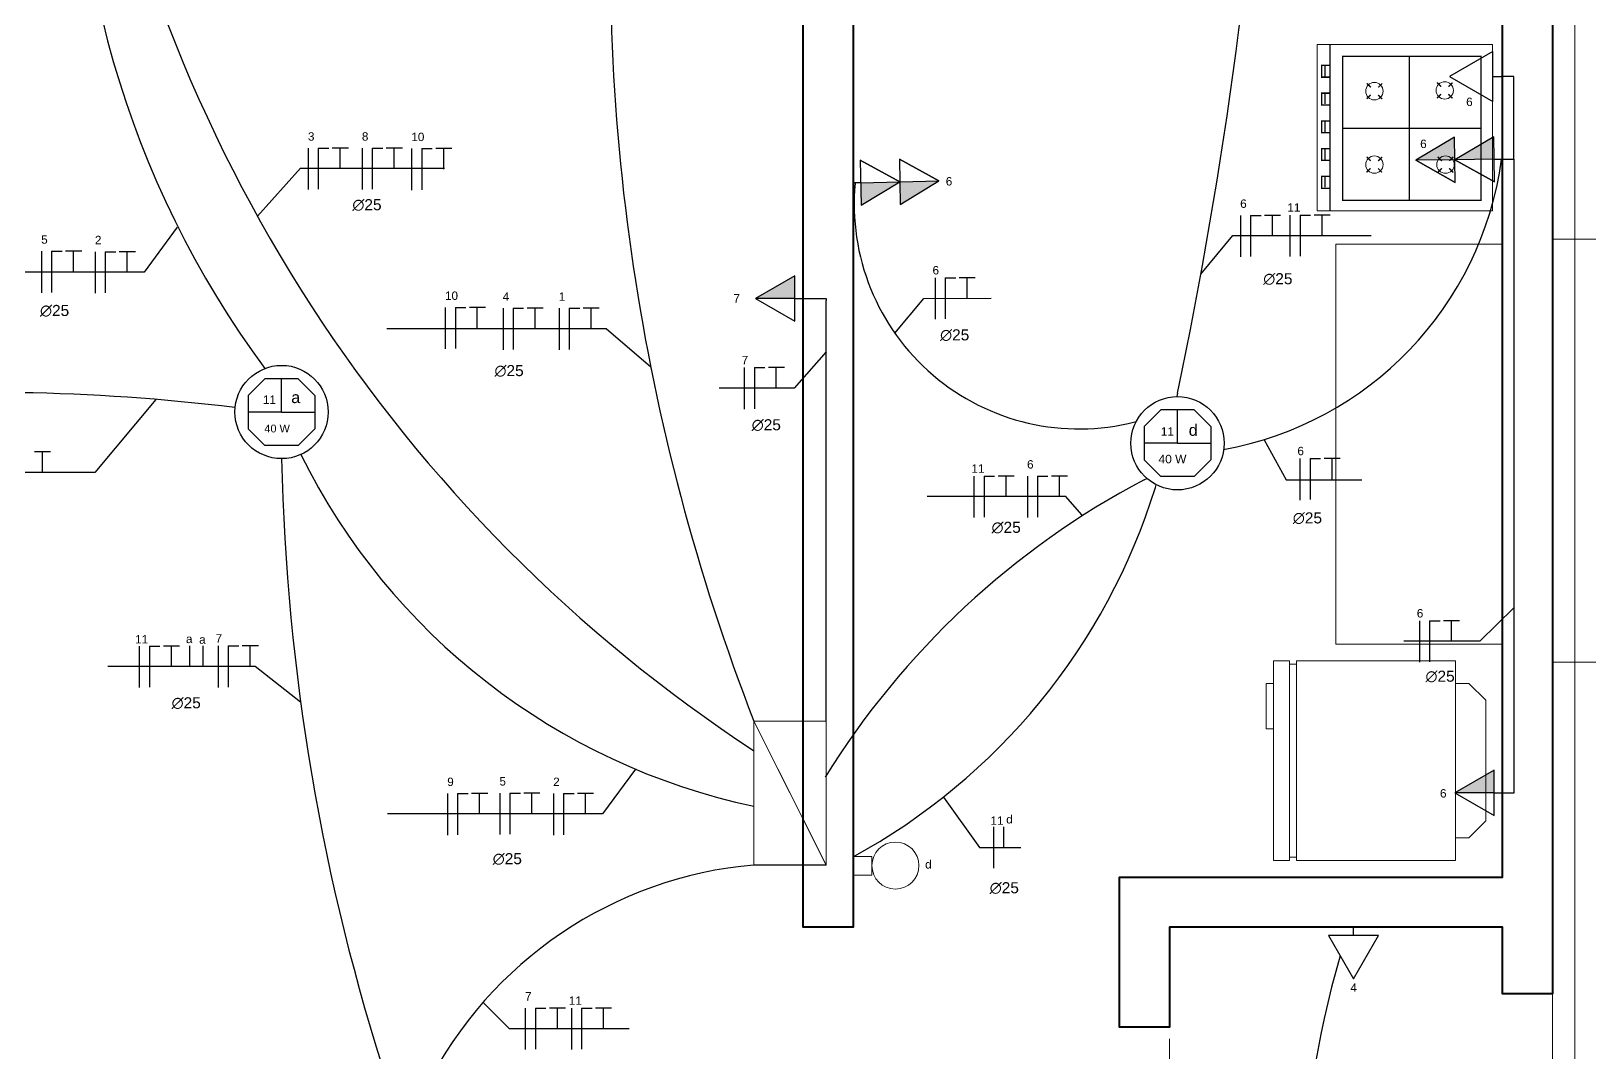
# Model space of a CAD drawing. Header units: millimetres. Extents: x 2991 to 3503, y 2795 to 2987.
# Drawn here: x 3122.227 to 3126.908, y 2822.821 to 2825.888 of the extents above; entities that cross this region are included whole.
import ezdxf
from ezdxf.enums import TextEntityAlignment as Align

# ---------------------------------------------------------------- set-up
doc = ezdxf.new("R2010")
doc.units = ezdxf.units.MM
for name, color, linetype in [('020', 4, 'Continuous'), ('ESCO_37_TOMADAS', 3, 'Continuous'), ('ILUMINAÇÃO', 3, 'Continuous'), ('PTF', 1, 'Continuous'), ('PTO', 1, 'Continuous'), ('TET', 172, 'Continuous')]:
    doc.layers.add(name, color=color, linetype=linetype)
for name, color, linetype, lineweight in [('COMPLEMENTO', 7, 'Continuous', 9), ('PISO', 252, 'Continuous', 9), ('Plarga', 7, 'Continuous', 40)]:
    doc.layers.add(name, color=color, linetype=linetype, lineweight=lineweight)
doc.styles.add('ST', font='ROMANS.SHX', dxfattribs={"height": 0.15})
doc.styles.get("Standard").update_dxf_attribs({"font": ''})
doc.styles.get('Standard').set_extended_font_data('Arial')

# ---------------------------------------------------------------- blocks, each defined once
blk = doc.blocks.new('INTERRUP SIMP 1 TC')
at = {"lineweight": 5}
for p, q in [((-5, 2.5), (-5, -2.5)), ((0, 2.5), (-5, 2.5)), ((0, 2.5), (0, -2.5)), ((0, -2.5), (-5, -2.5)), ((0, 0), (0, 0))]:
    blk.add_line(p, q, dxfattribs=at)
at = {"lineweight": 5, "ltscale": 0.5}
blk.add_circle((6.33, 0.04), 6.33, dxfattribs=at)
blk = doc.blocks.new('iv')
at = {"color": 3}
for p, q in [((-0.2, 0.1), (-0.1, 0.2)), ((-0.1, 0.2), (0.1, 0.2)), ((0.1, 0.2), (0.2, 0.1)), ((-0.2, 0.1), (-0.2, -0.1)), ((0.2, 0.1), (0.2, -0.1)), ((-0.1, -0.2), (-0.2, -0.1)), ((0.2, -0.1), (0.1, -0.2)), ((-0.1, -0.2), (0.1, -0.2))]:
    blk.add_line(p, q, dxfattribs=at)
at = {"color": 1}
blk.add_circle((0, 0), 0.28, dxfattribs=at)
at = {"color": 1, "style": 'ST', "flags": 4}
blk.add_attdef('N%%D', text='', height=0.15, dxfattribs=at).set_placement((0.0027, -0.0738), align=Align.CENTER)

msp = doc.modelspace()

# ---------------------------------------------------------------- hatches: boundary and pattern name
at = {"layer": 'PISO'}
h = msp.add_hatch(dxfattribs=at)
h.set_pattern_fill('NET,_O', color=256, scale=0.4)
h.set_pattern_definition([(0, (3126.8623, 2808.7529), (0, 1.27), []), (90, (3126.8623, 2808.7529), (-1.27, 8e-17), [])])
h.paths.add_polyline_path([(3126.6452, 2810.5454), (3126.6452, 2808.3236), (3127.8011, 2808.3236)], flags=17)
h.paths.add_polyline_path([(3126.6452, 2809.3034), (3123.1515, 2809.3034), (3122.9515, 2809.3034), (3123.4613, 2808.3236), (3126.6452, 2808.3236)])
h.paths.add_polyline_path([(3132.5202, 2821.8486), (3132.1202, 2821.8486), (3132.1202, 2822.0486), (3132.5202, 2822.0486), (3132.5202, 2827.3236), (3126.7952, 2827.3236), (3126.7952, 2822.9986), (3126.7952, 2820.3986), (3126.7952, 2818.8486), (3126.8452, 2818.8486), (3126.8452, 2818.4486), (3126.7952, 2818.4486), (3126.7952, 2813.9986), (3126.8452, 2813.9986), (3126.8452, 2813.5986), (3129.2952, 2813.5986), (3129.2952, 2813.1486), (3130.7952, 2813.1486), (3130.7952, 2813.5986), (3132.1202, 2813.5986), (3132.1202, 2813.7986), (3132.5202, 2813.7986), (3132.5202, 2819.0986), (3132.1202, 2819.0986), (3132.1202, 2819.2986), (3132.5202, 2819.2986)])
h.paths.add_polyline_path([(3132.5202, 2813.5986), (3130.7952, 2813.5986), (3130.7952, 2813.1486), (3129.2952, 2813.1486), (3129.2952, 2813.5986), (3126.6452, 2813.5986), (3126.6452, 2810.5454), (3127.8011, 2808.3236), (3132.1202, 2808.3236), (3132.1202, 2808.3736), (3132.5202, 2808.3736)])

# ---------------------------------------------------------------- linework, layer by layer
at = {"color": 3}
for p, q in [((3126.6163, 2825.8272), (3126.4863, 2825.7522)), ((3126.6163, 2825.6772), (3126.6163, 2825.8272)), ((3126.4863, 2825.7522), (3126.6163, 2825.6772)), ((3126.6163, 2825.7522), (3126.6413, 2825.7522)), ((3124.7164, 2825.5012), (3124.8354, 2825.4358)), ((3124.8354, 2825.4358), (3124.7164, 2825.5012)), ((3124.8345, 2825.504), (3124.9534, 2825.4386)), ((3124.9534, 2825.4386), (3124.8345, 2825.504)), ((3126.5025, 2825.502), (3126.3849, 2825.5007)), ((3126.5032, 2825.4341), (3126.3849, 2825.5007)), ((3126.3849, 2825.5007), (3126.5032, 2825.4341)), ((3126.6205, 2825.5036), (3126.5029, 2825.5023)), ((3126.6212, 2825.4357), (3126.5029, 2825.5023)), ((3126.5029, 2825.5023), (3126.6212, 2825.4357)), ((3126.6205, 2825.5036), (3126.6431, 2825.5038)), ((3124.7178, 2825.4333), (3124.6952, 2825.4329)), ((3124.7178, 2825.4333), (3124.8354, 2825.4358)), ((3124.8359, 2825.4362), (3124.9534, 2825.4386)), ((3124.5201, 2825.1543), (3124.4022, 2825.0862)), ((3124.5201, 2825.0182), (3124.5201, 2825.1543)), ((3124.5201, 2825.0862), (3124.4022, 2825.0862)), ((3124.4022, 2825.0862), (3124.5201, 2825.0182)), ((3124.5201, 2825.0862), (3124.5428, 2825.0862)), ((3126.6203, 2823.6701), (3126.5024, 2823.6021)), ((3126.6203, 2823.534), (3126.6203, 2823.6701)), ((3126.6203, 2823.6021), (3126.5024, 2823.6021)), ((3126.5024, 2823.6021), (3126.6203, 2823.534)), ((3126.6203, 2823.6021), (3126.643, 2823.6021)), ((3126.1982, 2823.1736), (3126.1983, 2823.1986)), ((3126.2732, 2823.1733), (3126.1232, 2823.1739)), ((3126.1232, 2823.1739), (3126.1977, 2823.0436)), ((3126.1977, 2823.0436), (3126.2732, 2823.1733))]:
    msp.add_line(p, q, dxfattribs=at)
for p, q in [((3122.9794, 2824.745), (3122.9794, 2824.845)), ((3122.9794, 2824.745), (3122.8794, 2824.745)), ((3122.9794, 2824.745), (3123.0794, 2824.745)), ((3125.6696, 2824.6511), (3125.6696, 2824.7511)), ((3125.6696, 2824.6511), (3125.5696, 2824.6511)), ((3125.6696, 2824.6511), (3125.7696, 2824.6511))]:
    msp.add_line(p, q)
for points in [[(3126.5017, 2825.5698), (3126.3849, 2825.5007), (3126.5032, 2825.4341)], [(3126.6198, 2825.5714), (3126.5029, 2825.5023), (3126.6212, 2825.4357)], [(3124.7193, 2825.3655), (3124.8354, 2825.4358), (3124.7164, 2825.5012)], [(3124.8373, 2825.3683), (3124.9534, 2825.4386), (3124.8345, 2825.504)]]:
    msp.add_lwpolyline(points, close=True, dxfattribs=at)
at = {"lineweight": 5}
for points in [[(3126.7952, 2820.3986), (3126.7952, 2822.9986)], [(3125.6452, 2822.0836), (3125.6452, 2822.8636)]]:
    msp.add_lwpolyline(points, dxfattribs=at)
at = {"color": 3}
for points in [[(3126.5025, 2825.502), (3126.5017, 2825.5698), (3126.3849, 2825.5007)], [(3126.6205, 2825.5036), (3126.6198, 2825.5714), (3126.5029, 2825.5023)], [(3124.7178, 2825.4333), (3124.7193, 2825.3655), (3124.8354, 2825.4358)], [(3124.8359, 2825.4362), (3124.8373, 2825.3683), (3124.9534, 2825.4386)], [(3124.5201, 2825.0862), (3124.5201, 2825.1543), (3124.4022, 2825.0862)], [(3126.6203, 2823.6021), (3126.6203, 2823.6701), (3126.5024, 2823.6021)]]:
    msp.add_solid(points, dxfattribs=at)
at = {"layer": '020', "lineweight": 9, "ltscale": 0.5}
for p, q in [((3124.6143, 2823.3853), (3124.3976, 2823.8174)), ((3124.6143, 2823.8174), (3124.3976, 2823.8174)), ((3124.3976, 2823.8174), (3124.3976, 2823.7699)), ((3124.6143, 2823.3849), (3124.3976, 2823.817)), ((3124.6143, 2823.817), (3124.3976, 2823.817)), ((3124.3976, 2823.817), (3124.3976, 2823.7695)), ((3124.6143, 2823.7699), (3124.6143, 2823.8174)), ((3124.6143, 2823.7695), (3124.6143, 2823.817)), ((3124.3976, 2823.7699), (3124.3976, 2823.3853)), ((3124.3976, 2823.7695), (3124.3976, 2823.3849)), ((3124.6143, 2823.3853), (3124.6143, 2823.7699)), ((3124.6143, 2823.3849), (3124.6143, 2823.7695)), ((3124.3976, 2823.3853), (3124.6143, 2823.3853)), ((3124.3976, 2823.3849), (3124.6143, 2823.3849))]:
    msp.add_line(p, q, dxfattribs=at)
at = {"layer": 'COMPLEMENTO', "lineweight": 5}
for p, q in [((3125.9582, 2823.9986), (3126.0063, 2823.9986)), ((3125.9582, 2823.9303), (3125.9582, 2823.9986)), ((3126.0063, 2823.9885), (3126.0265, 2823.9885)), ((3126.0063, 2823.9885), (3126.0063, 2823.4087)), ((3126.0265, 2823.9986), (3126.5042, 2823.9986)), ((3126.0265, 2823.4087), (3126.0265, 2823.9885)), ((3126.5042, 2823.9986), (3126.5042, 2823.9303)), ((3125.9582, 2823.9303), (3125.9582, 2823.7938)), ((3126.5447, 2823.9303), (3126.5042, 2823.9303)), ((3126.5447, 2823.9303), (3126.5952, 2823.8798)), ((3125.9582, 2823.3986), (3125.9582, 2823.7938)), ((3126.5952, 2823.5174), (3126.5447, 2823.4668)), ((3126.5042, 2823.4668), (3126.5447, 2823.4668)), ((3126.0063, 2823.3986), (3125.9582, 2823.3986)), ((3126.0265, 2823.4087), (3126.0063, 2823.4087)), ((3126.5042, 2823.3986), (3126.0265, 2823.3986))]:
    msp.add_line(p, q, dxfattribs=at)
at = {"layer": 'COMPLEMENTO'}
for points in [[(3126.6152, 2825.8486), (3126.0886, 2825.8486), (3126.0886, 2825.3486), (3126.6152, 2825.3486)], [(3126.6452, 2824.0486), (3126.6452, 2825.2486), (3126.1452, 2825.2486), (3126.1452, 2824.0486)]]:
    msp.add_lwpolyline(points, close=True, dxfattribs=at)
for points, const_width in [([(3126.1279, 2825.8486), (3126.1279, 2825.3486)], 0.00417), ([(3126.1636, 2825.3807), (3126.5812, 2825.3807), (3126.5812, 2825.8127), (3126.1655, 2825.8127), (3126.1655, 2825.3807)], 0.00375), ([(3126.3654, 2825.3807), (3126.3654, 2825.8127)], 0.00375), ([(3126.1655, 2825.5967), (3126.5789, 2825.5967)], 0.00375)]:
    msp.add_lwpolyline(points, dxfattribs=dict(at, const_width=const_width))
at = {"layer": 'COMPLEMENTO', "color": 1, "const_width": 0.00417}
for points in [[(3126.1279, 2825.7502), (3126.1026, 2825.7502), (3126.1026, 2825.7855), (3126.1279, 2825.7855)], [(3126.1127, 2825.7527), (3126.1127, 2825.7855)], [(3126.1279, 2825.6668), (3126.1026, 2825.6668), (3126.1026, 2825.7022), (3126.1279, 2825.7022)], [(3126.1127, 2825.6694), (3126.1127, 2825.7022)], [(3126.2499, 2825.7195), (3126.2378, 2825.7316)], [(3126.2723, 2825.7192), (3126.2844, 2825.7313)], [(3126.4611, 2825.7217), (3126.449, 2825.7338)], [(3126.4835, 2825.7215), (3126.4956, 2825.7336)], [(3126.2496, 2825.6971), (3126.2375, 2825.685)], [(3126.272, 2825.6968), (3126.2841, 2825.6847)], [(3126.4608, 2825.6993), (3126.4487, 2825.6872)], [(3126.4832, 2825.699), (3126.4953, 2825.6869)], [(3126.1279, 2825.5835), (3126.1026, 2825.5835), (3126.1026, 2825.6189), (3126.1279, 2825.6189)], [(3126.1127, 2825.586), (3126.1127, 2825.6189)], [(3126.1279, 2825.5002), (3126.1026, 2825.5002), (3126.1026, 2825.5355), (3126.1279, 2825.5355)], [(3126.1127, 2825.5027), (3126.1127, 2825.5355)], [(3126.2496, 2825.4765), (3126.2375, 2825.4644)], [(3126.2499, 2825.4989), (3126.2378, 2825.511)], [(3126.272, 2825.4762), (3126.2841, 2825.4641)], [(3126.2723, 2825.4986), (3126.2844, 2825.5107)], [(3126.4631, 2825.4765), (3126.451, 2825.4644)], [(3126.4634, 2825.4989), (3126.4513, 2825.511)], [(3126.4855, 2825.4762), (3126.4976, 2825.4641)], [(3126.4858, 2825.4986), (3126.4979, 2825.5107)], [(3126.1279, 2825.4168), (3126.1026, 2825.4168), (3126.1026, 2825.4522), (3126.1279, 2825.4522)], [(3126.1127, 2825.4194), (3126.1127, 2825.4522)]]:
    msp.add_lwpolyline(points, dxfattribs=at)
at = {"layer": 'COMPLEMENTO', "lineweight": 5}
for points in [[(3126.0063, 2823.9986), (3126.0063, 2823.9885)], [(3126.0265, 2823.9986), (3126.0265, 2823.9885)], [(3126.5042, 2823.9303), (3126.5042, 2823.4668)], [(3126.5042, 2823.4668), (3126.5042, 2823.3986)], [(3126.0063, 2823.4087), (3126.0063, 2823.3986)], [(3126.0265, 2823.4087), (3126.0265, 2823.3986)]]:
    msp.add_lwpolyline(points, dxfattribs=at)
at = {"layer": 'COMPLEMENTO', "color": 1, "lineweight": 5}
msp.add_lwpolyline([(3125.9582, 2823.9303), (3125.9355, 2823.9303), (3125.9355, 2823.7938), (3125.9582, 2823.7938)], dxfattribs=at)
at = {"layer": 'COMPLEMENTO', "linetype": 'Continuous', "lineweight": 5}
msp.add_lwpolyline([(3126.5952, 2823.8798), (3126.5952, 2823.5174)], dxfattribs=at)
at = {"layer": 'COMPLEMENTO'}
for centre in [(3126.2609, 2825.7081), (3126.4722, 2825.7104), (3126.2609, 2825.4876), (3126.4744, 2825.4876)]:
    msp.add_circle(centre, 0.0261, dxfattribs=at)
at = {"layer": 'ESCO_37_TOMADAS'}
for p, q in [((3123.0592, 2825.537), (3123.0592, 2825.4125)), ((3123.0896, 2825.537), (3123.0896, 2825.4136)), ((3123.0896, 2825.537), (3123.1212, 2825.537)), ((3123.1545, 2825.537), (3123.1545, 2825.4753)), ((3123.2213, 2825.537), (3123.2213, 2825.4125)), ((3123.2517, 2825.537), (3123.2517, 2825.4136)), ((3123.2517, 2825.537), (3123.2833, 2825.537)), ((3123.3166, 2825.537), (3123.3166, 2825.4753)), ((3123.3698, 2825.5357), (3123.3698, 2825.4111)), ((3123.4002, 2825.5357), (3123.4002, 2825.4122)), ((3123.4002, 2825.5357), (3123.4318, 2825.5357)), ((3123.4651, 2825.5357), (3123.4651, 2825.474)), ((3122.9066, 2825.333), (3123.0364, 2825.4773)), ((3123.0364, 2825.4773), (3123.4682, 2825.4773)), ((3125.8587, 2825.3352), (3125.8587, 2825.2106)), ((3125.8891, 2825.3352), (3125.8891, 2825.2117)), ((3125.8891, 2825.3352), (3125.9207, 2825.3352)), ((3125.954, 2825.3352), (3125.954, 2825.2735)), ((3126.0073, 2825.3364), (3126.0073, 2825.2118)), ((3126.0377, 2825.3364), (3126.0377, 2825.213)), ((3126.0377, 2825.3364), (3126.0693, 2825.3364)), ((3126.1026, 2825.3364), (3126.1026, 2825.2747)), ((3122.666, 2825.2996), (3122.5667, 2825.1653)), ((3125.7398, 2825.159), (3125.8361, 2825.2746)), ((3125.8361, 2825.2746), (3126.2512, 2825.2746)), ((3122.2584, 2825.2276), (3122.2584, 2825.103)), ((3122.2888, 2825.2276), (3122.2888, 2825.1041)), ((3122.2888, 2825.2276), (3122.3204, 2825.2276)), ((3122.3537, 2825.2276), (3122.3537, 2825.1659)), ((3122.4196, 2825.2261), (3122.4196, 2825.1015)), ((3122.45, 2825.2261), (3122.45, 2825.1027)), ((3122.45, 2825.2261), (3122.4816, 2825.2261)), ((3122.5149, 2825.2261), (3122.5149, 2825.1644)), ((3122.5667, 2825.1653), (3121.9217, 2825.1653)), ((3124.9417, 2825.1481), (3124.9417, 2825.0236)), ((3124.9721, 2825.1481), (3124.9721, 2825.0247)), ((3124.9721, 2825.1481), (3125.0037, 2825.1481)), ((3125.037, 2825.1481), (3125.037, 2825.0864)), ((3123.4708, 2825.059), (3123.4708, 2824.9344)), ((3123.5012, 2825.059), (3123.5012, 2824.9356)), ((3123.5012, 2825.059), (3123.5328, 2825.059)), ((3123.5661, 2825.059), (3123.5661, 2824.9973)), ((3123.6442, 2825.0564), (3123.6442, 2824.9319)), ((3123.6746, 2825.0564), (3123.6746, 2824.933)), ((3123.6746, 2825.0564), (3123.7062, 2825.0564)), ((3123.7395, 2825.0564), (3123.7395, 2824.9947)), ((3123.8127, 2825.0563), (3123.8127, 2824.9317)), ((3123.8431, 2825.0563), (3123.8431, 2824.9328)), ((3123.8431, 2825.0563), (3123.8747, 2825.0563)), ((3123.908, 2825.0563), (3123.908, 2824.9946)), ((3124.8212, 2824.9813), (3124.9074, 2825.0857)), ((3124.9074, 2825.0857), (3125.1102, 2825.0864)), ((3123.954, 2824.995), (3123.2954, 2824.995)), ((3124.0879, 2824.8798), (3123.954, 2824.995)), ((3124.6143, 2824.9256), (3124.5186, 2824.817)), ((3124.3686, 2824.8784), (3124.3686, 2824.7539)), ((3124.399, 2824.8784), (3124.399, 2824.755)), ((3124.399, 2824.8784), (3124.4306, 2824.8784)), ((3124.4639, 2824.8784), (3124.4639, 2824.8167)), ((3124.5186, 2824.817), (3124.2931, 2824.817)), ((3122.6019, 2824.7828), (3122.4185, 2824.5634)), ((3125.9295, 2824.6619), (3125.9961, 2824.5415)), ((3122.2604, 2824.6259), (3122.2604, 2824.5642)), ((3126.0374, 2824.6055), (3126.0374, 2824.4809)), ((3126.0678, 2824.6055), (3126.0678, 2824.482)), ((3126.0678, 2824.6055), (3126.0994, 2824.6055)), ((3126.1327, 2824.6055), (3126.1327, 2824.5438)), ((3122.4185, 2824.5634), (3121.6991, 2824.5634)), ((3125.0585, 2824.5529), (3125.0585, 2824.4283)), ((3125.0889, 2824.5529), (3125.0889, 2824.4294)), ((3125.0889, 2824.5529), (3125.1205, 2824.5529)), ((3125.1538, 2824.5529), (3125.1538, 2824.4912)), ((3125.2187, 2824.5525), (3125.2187, 2824.428)), ((3125.2492, 2824.5525), (3125.2492, 2824.4291)), ((3125.2492, 2824.5525), (3125.2807, 2824.5525)), ((3125.3141, 2824.5525), (3125.3141, 2824.4908)), ((3125.9961, 2824.5415), (3126.223, 2824.5415)), ((3125.334, 2824.4913), (3124.9177, 2824.4913)), ((3125.3825, 2824.4368), (3125.334, 2824.4913)), ((3125.3825, 2824.4326), (3125.3825, 2824.4368)), ((3126.396, 2824.1185), (3126.396, 2823.9939)), ((3126.4264, 2824.1185), (3126.4264, 2823.995)), ((3126.4264, 2824.1185), (3126.458, 2824.1185)), ((3126.4913, 2824.1185), (3126.4913, 2824.0568)), ((3126.6798, 2824.157), (3126.5772, 2824.0567)), ((3122.5521, 2824.0425), (3122.5521, 2823.9179)), ((3122.5825, 2824.0425), (3122.5825, 2823.919)), ((3122.5825, 2824.0425), (3122.6141, 2824.0425)), ((3122.6474, 2824.0425), (3122.6474, 2823.9808)), ((3122.703, 2824.043), (3122.703, 2823.9811)), ((3122.7427, 2824.0428), (3122.7427, 2823.981)), ((3122.7888, 2824.0429), (3122.7888, 2823.9183)), ((3122.8192, 2824.0429), (3122.8192, 2823.9194)), ((3122.8192, 2824.0429), (3122.8508, 2824.0429)), ((3122.8841, 2824.0429), (3122.8841, 2823.9812)), ((3126.5772, 2824.0567), (3126.3488, 2824.0567)), ((3122.9002, 2823.9809), (3122.4577, 2823.9809)), ((3123.0366, 2823.8737), (3122.9002, 2823.9809)), ((3124.042, 2823.6732), (3123.9428, 2823.5389)), ((3123.4775, 2823.5997), (3123.4775, 2823.4751)), ((3123.508, 2823.5997), (3123.508, 2823.4763)), ((3123.508, 2823.5997), (3123.5395, 2823.5997)), ((3123.5729, 2823.5997), (3123.5729, 2823.538)), ((3123.6344, 2823.6012), (3123.6344, 2823.4766)), ((3123.6648, 2823.6012), (3123.6648, 2823.4777)), ((3123.6648, 2823.6012), (3123.6964, 2823.6012)), ((3123.7297, 2823.6012), (3123.7297, 2823.5395)), ((3123.7957, 2823.5997), (3123.7957, 2823.4751)), ((3123.8261, 2823.5997), (3123.8261, 2823.4763)), ((3123.8261, 2823.5997), (3123.8577, 2823.5997)), ((3123.891, 2823.5997), (3123.891, 2823.538)), ((3124.9665, 2823.5892), (3125.0747, 2823.4378)), ((3123.9428, 2823.5389), (3123.2978, 2823.5389)), ((3125.1169, 2823.4999), (3125.1169, 2823.3753)), ((3125.1473, 2823.4999), (3125.1473, 2823.438)), ((3125.0747, 2823.4378), (3125.1992, 2823.4378)), ((3123.5844, 2822.9729), (3123.6629, 2822.8942)), ((3123.7112, 2822.9559), (3123.7112, 2822.8313)), ((3123.7416, 2822.9559), (3123.7416, 2822.8325)), ((3123.7416, 2822.9559), (3123.7731, 2822.9559)), ((3123.8065, 2822.9559), (3123.8065, 2822.8942)), ((3123.8497, 2822.9557), (3123.8497, 2822.8311)), ((3123.8801, 2822.9557), (3123.8801, 2822.8322)), ((3123.8801, 2822.9557), (3123.9116, 2822.9557)), ((3123.945, 2822.9557), (3123.945, 2822.894)), ((3123.6629, 2822.8942), (3124.0226, 2822.8942))]:
    msp.add_line(p, q, dxfattribs=at)
for points in [[(3123.1799, 2825.537), (3123.1545, 2825.537), (3123.1316, 2825.537)], [(3123.3419, 2825.537), (3123.3166, 2825.537), (3123.2937, 2825.537)], [(3123.4905, 2825.5357), (3123.4651, 2825.5357), (3123.4422, 2825.5357)], [(3125.9793, 2825.3352), (3125.954, 2825.3352), (3125.9311, 2825.3352)], [(3126.1279, 2825.3364), (3126.1026, 2825.3364), (3126.0797, 2825.3364)], [(3122.379, 2825.2276), (3122.3537, 2825.2276), (3122.3307, 2825.2276)], [(3122.5403, 2825.2261), (3122.5149, 2825.2261), (3122.492, 2825.2261)], [(3125.0623, 2825.1481), (3125.037, 2825.1481), (3125.0141, 2825.1481)], [(3123.5915, 2825.059), (3123.5661, 2825.059), (3123.5432, 2825.059)], [(3123.7649, 2825.0564), (3123.7395, 2825.0564), (3123.7166, 2825.0564)], [(3123.9334, 2825.0563), (3123.908, 2825.0563), (3123.8851, 2825.0563)], [(3124.4892, 2824.8784), (3124.4639, 2824.8784), (3124.441, 2824.8784)], [(3122.2857, 2824.6259), (3122.2604, 2824.6259), (3122.2374, 2824.6259)], [(3126.1581, 2824.6055), (3126.1327, 2824.6055), (3126.1098, 2824.6055)], [(3125.1791, 2824.5529), (3125.1538, 2824.5529), (3125.1309, 2824.5529)], [(3125.3394, 2824.5525), (3125.3141, 2824.5525), (3125.2911, 2824.5525)], [(3126.5166, 2824.1185), (3126.4913, 2824.1185), (3126.4684, 2824.1185)], [(3122.6727, 2824.0425), (3122.6474, 2824.0425), (3122.6245, 2824.0425)], [(3122.9095, 2824.0429), (3122.8841, 2824.0429), (3122.8612, 2824.0429)], [(3123.5982, 2823.5997), (3123.5729, 2823.5997), (3123.5499, 2823.5997)], [(3123.7551, 2823.6012), (3123.7297, 2823.6012), (3123.7068, 2823.6012)], [(3123.9163, 2823.5997), (3123.891, 2823.5997), (3123.8681, 2823.5997)], [(3123.8318, 2822.9559), (3123.8065, 2822.9559), (3123.7835, 2822.9559)], [(3123.9703, 2822.9557), (3123.945, 2822.9557), (3123.922, 2822.9557)]]:
    msp.add_lwpolyline(points, dxfattribs=at)
at = {"layer": 'Plarga'}
msp.add_lwpolyline([(3137.3702, 2832.7236), (3126.7952, 2832.7236), (3126.7952, 2828.1986), (3126.8202, 2828.1986), (3126.8202, 2827.7986), (3126.7952, 2827.7986), (3126.7952, 2822.9986), (3126.6452, 2822.9986), (3126.6452, 2823.1986), (3125.6452, 2823.1986), (3125.6452, 2822.8986), (3125.4952, 2822.8986), (3125.4952, 2823.3486), (3126.6452, 2823.3486), (3126.6452, 2827.7986), (3126.6202, 2827.7986), (3126.6202, 2828.1986), (3126.6452, 2828.1986), (3126.6452, 2832.8736), (3137.5202, 2832.8736)], dxfattribs=at)
msp.add_lwpolyline([(3125.1452, 2826.0986), (3125.1452, 2826.9986), (3125.2952, 2826.9986), (3125.2952, 2825.9486), (3124.6952, 2825.9486), (3124.6952, 2823.1986), (3124.5452, 2823.1986), (3124.5452, 2825.9486), (3122.7952, 2825.9486), (3122.7952, 2826.5486), (3122.9452, 2826.5486), (3122.9452, 2826.0986)], close=True, dxfattribs=at)
at = {"layer": 'TET'}
for p, q in [((3126.6798, 2825.7522), (3126.6413, 2825.7522)), ((3126.6798, 2825.5038), (3126.6798, 2825.7522)), ((3126.6431, 2825.5038), (3126.6798, 2825.5038)), ((3126.6798, 2825.5038), (3126.6798, 2823.6009)), ((3124.5428, 2825.0862), (3124.6143, 2825.0862)), ((3124.6143, 2825.0862), (3124.6143, 2825.08)), ((3124.6143, 2823.817), (3124.6143, 2825.08)), ((3125.6696, 2824.8011), (3125.6675, 2824.7911)), ((3125.5411, 2824.7155), (3125.5459, 2824.7167)), ((3125.5692, 2824.5413), (3125.5775, 2824.5457)), ((3125.6031, 2824.5184), (3125.6056, 2824.5266)), ((3126.6798, 2823.6009), (3126.6452, 2823.6009))]:
    msp.add_line(p, q, dxfattribs=at)
for centre, radius, start, end in [((3111.8573, 2827.698), 14.1128, 348.15507, 356.61532), ((3125.2425, 2826.5924), 2.8805, 175.4692, 216.5795), ((3126.9016, 2827.5499), 4.5688, 189.1747, 236.7533), ((3130.3106, 2826.1175), 6.3446, 175.67649, 201.25887), ((3125.6257, 2825.6426), 1.0266, 280.1986, 352.1825), ((3125.3734, 2825.369), 0.6747, 174.6499, 284.3943), ((3122.0933, 2818.6569), 6.147, 83.03151, 95.10523), ((3129.4778, 2824.7452), 6.5, 181.23585, 198.07622), ((3124.808, 2825.4953), 1.9766, 206.368, 258.0148), ((3126.7273, 2822.3382), 2.489, 117.7307, 148.2289), ((3123.7841, 2825.082), 1.9044, 298.5879, 342.7849), ((3124.5035, 2822.1685), 1.2213, 94.977, 153.1374), ((3128.898, 2822.3115), 2.8548, 163.6962, 194.8079)]:
    msp.add_arc(centre, radius, start, end, dxfattribs=at)

# ---------------------------------------------------------------- block references
at = {"layer": 'ILUMINAÇÃO', "lineweight": 5, "ltscale": 0.5, "xscale": 0.01115233265064476, "yscale": 0.01115233265064476, "zscale": 0.01115233265064476}
msp.add_blockref('INTERRUP SIMP 1 TC', (3124.7519, 2823.3831), dxfattribs=at)
at = {"layer": 'PTO', "xscale": 0.5, "yscale": 0.5, "zscale": 0.5, "rotation": 270}
for p in [(3122.9794, 2824.745), (3125.6696, 2824.6511)]:
    msp.add_blockref('iv', p, dxfattribs=at)

# ---------------------------------------------------------------- texts
at = {"layer": 'ESCO_37_TOMADAS'}
for height, p in [(0.02349, (3122.9276, 2824.6837)), (0.02572, (3125.6126, 2824.5909))]:
    msp.add_text('40 W', height=height, dxfattribs=at).set_placement(p)
at = {"layer": 'ESCO_37_TOMADAS', "attachment_point": 1}
for s, width, gutter_width, insert, char_height in [('6', 0.000485, 0.1261, (3126.5364, 2825.6887), 0.0252), ('3', 0.000485, 0.1261, (3123.0584, 2825.5848), 0.0252), ('8', 0.000485, 0.1261, (3123.2204, 2825.5848), 0.0252), ('10', 0.000485, 0.1261, (3123.3689, 2825.5835), 0.02522), ('6', 0.000485, 0.1261, (3126.3983, 2825.5626), 0.0252), ('6', 0.000485, 0.1261, (3124.9738, 2825.4502), 0.0252), ('6', 0.000485, 0.1261, (3125.8578, 2825.383), 0.0252), ('11', 0.000485, 0.1261, (3125.9995, 2825.3715), 0.02522), ('5', 0.000485, 0.1261, (3122.2575, 2825.2754), 0.0252), ('2', 0.000485, 0.1261, (3122.4188, 2825.2739), 0.0252), ('6', 0.000485, 0.1261, (3124.934, 2825.1832), 0.0252), ('10', 0.000485, 0.1261, (3123.4699, 2825.1068), 0.02522), ('4', 0.000485, 0.1261, (3123.6434, 2825.1042), 0.0252), ('1', 0.000485, 0.1261, (3123.8118, 2825.1041), 0.0252), ('7', 0.000485, 0.1261, (3124.336, 2825.0988), 0.0252), ('7', 0.000485, 0.1261, (3124.3609, 2824.9135), 0.0252), ('11', 0.000485, 0.1261, (3122.9232, 2824.7946), 0.02522), ('a', 0.012117, 0.1729, (3123.0083, 2824.8064), 0.0346), ('11', 0.000485, 0.1261, (3125.6197, 2824.6992), 0.02522), ('d', 0.012117, 0.1729, (3125.7034, 2824.7081), 0.0346), ('6', 0.000485, 0.1261, (3126.0297, 2824.6406), 0.0252), ('11', 0.000485, 0.1261, (3125.0508, 2824.5879), 0.02522), ('6', 0.000485, 0.1261, (3125.2179, 2824.6004), 0.0252), ('6', 0.000485, 0.1261, (3126.3882, 2824.1535), 0.0252), ('11', 0.000485, 0.1261, (3122.5393, 2824.0754), 0.02522), ('a', 0.000485, 0.1261, (3122.6922, 2824.0766), 0.0252), ('a', 0.000485, 0.1261, (3122.7319, 2824.0747), 0.0252), ('7', 0.000485, 0.1261, (3122.7811, 2824.078), 0.0252), ('9', 0.000485, 0.1261, (3123.4767, 2823.6475), 0.0252), ('5', 0.000485, 0.1261, (3123.6335, 2823.649), 0.0252), ('2', 0.000485, 0.1261, (3123.7948, 2823.6475), 0.0252), ('6', 0.000485, 0.1261, (3126.4578, 2823.613), 0.0252), ('11', 0.000485, 0.1261, (3125.1081, 2823.5312), 0.02522), ('d', 0.000485, 0.1261, (3125.1553, 2823.5351), 0.0252), ('d', 0.000485, 0.1261, (3124.9119, 2823.3998), 0.0252), ('7', 0.000485, 0.1261, (3123.7103, 2823.0037), 0.0252), ('11', 0.000485, 0.1261, (3123.8419, 2822.9908), 0.02522), ('4', 0.000485, 0.1261, (3126.1888, 2823.0298), 0.0252)]:
    msp.add_mtext_dynamic_manual_height_columns(s, width=width, gutter_width=gutter_width, heights=[0], dxfattribs=dict(at, insert=insert, char_height=char_height))
at = {"layer": 'PTF', "char_height": 0.03326, "width": 0.088273, "attachment_point": 1}
for insert in [(3123.1919, 2825.384), (3125.9272, 2825.1618), (3122.2539, 2825.0665), (3124.9567, 2824.9933), (3123.6186, 2824.886), (3124.391, 2824.7234), (3126.0159, 2824.4439), (3125.1113, 2824.4156), (3126.4143, 2823.9687), (3122.6491, 2823.8888), (3123.6133, 2823.4209), (3125.1057, 2823.3337)]:
    msp.add_mtext('∅25', dxfattribs=dict(at, insert=insert))

doc.saveas('drawing.dxf')
